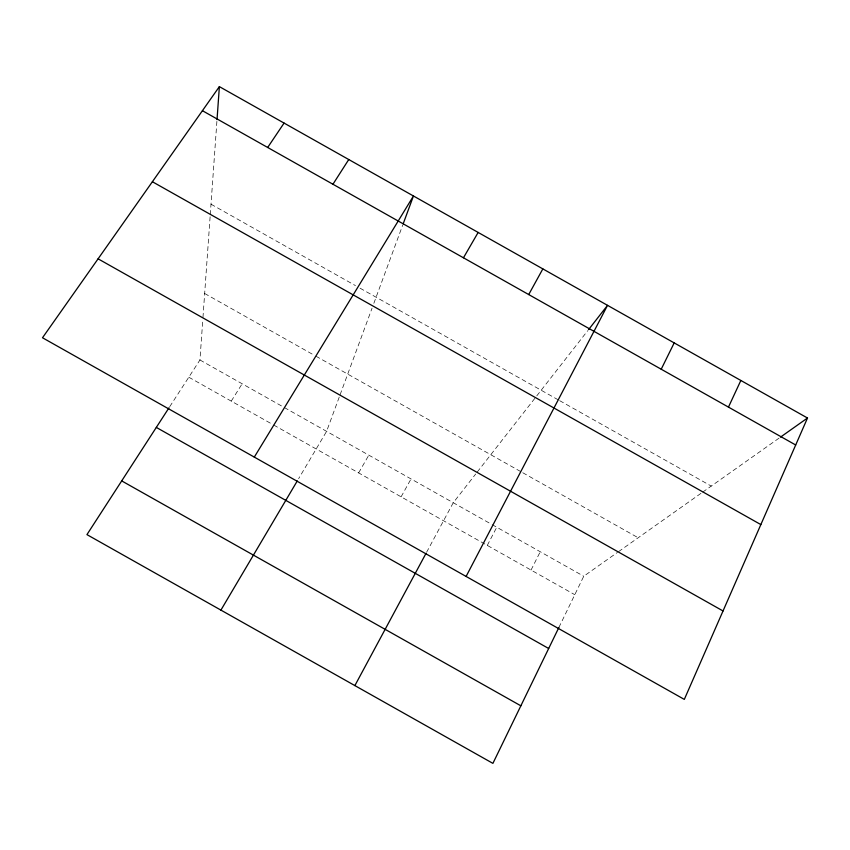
<?xml version="1.0" encoding="UTF-8"?>
<svg xmlns="http://www.w3.org/2000/svg" width="850" height="850" viewBox="0 0 850 850"><rect width="100%" height="100%" fill="white"/><g stroke="black" fill="none" stroke-linecap="round" stroke-linejoin="round"><path stroke-width="0.64" stroke-dasharray="4.25 3.19" d="M169.734 406.672L199.941 359.986L202.778 320.099M202.959 317.496L210.173 215.964M210.269 214.657L216.931 120.923M339.224 397.141L326.591 431.354L298.626 478.667M340.096 394.772L372.034 308.231M373.841 303.344L402.751 225.006M558.896 627.449L583.748 576.247L617.461 552.404M531.048 570.053L540.249 551.746M487.294 545.403L496.751 527.234M426.583 552.298L453.252 502.722L475.681 474.034M401.094 496.825L411.028 478.933M358.636 472.897L368.815 455.143M231.264 401.126L242.154 383.775M477.233 472.037L587.722 330.692M618.524 551.661L701.633 492.883M702.706 492.129L779.429 437.877M211.012 204.202L355.459 285.6M360.049 288.182L558.535 400.021M559.693 400.679L711.259 486.083M204.669 293.494L314.797 355.555M315.934 356.192L521.624 472.101M522.771 472.738L638.169 537.763M199.941 359.986L283.241 406.927M284.378 407.564L491.024 524.004M492.171 524.652L583.748 576.247M188.796 377.209L272.574 424.405M273.721 425.053L574.791 594.702"/><path stroke-width="1.27" d="M217.026 119.606L219.374 86.626L807.5 418.019L684.314 699.401L42.5 337.758L219.374 86.626M403.197 223.794L413.451 195.989L254.299 457.098M728.461 407.108L740.849 380.471M558.896 627.449L492.904 763.374L86.944 534.618L169.023 407.766M661.215 369.219L674.188 342.911M466.098 576.449L607.537 305.352L588.519 329.683M354.875 685.599L425.956 553.467M528.721 294.557L542.842 268.898M463.462 257.784L478.146 232.443M220.915 610.109L297.266 480.951M332.945 184.248L348.755 159.534M267.676 147.475L284.07 123.08M780.513 437.112L807.5 418.019M202.417 110.702L795.696 444.996M152.384 181.73L760.846 524.588M98.09 258.825L723.031 610.969M156.315 427.412L548.675 648.497M121.699 480.898L520.848 705.808"/></g></svg>
